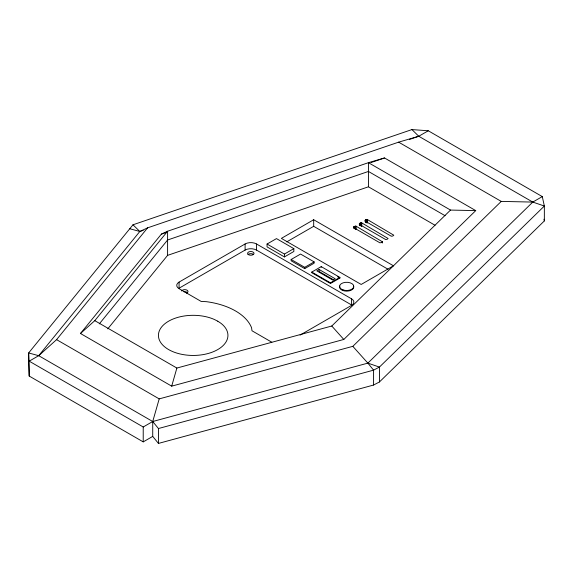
<?xml version="1.0" encoding="UTF-8"?>
<svg xmlns="http://www.w3.org/2000/svg" width="573" height="573" viewBox="0 0 573 573"><rect width="100%" height="100%" fill="white"/><g stroke="black" fill="none" stroke-linecap="round" stroke-linejoin="round"><path stroke-width="0.86" d="M29.202 376.06L28.65 352.954L38.706 355.683L152.726 421.513L158.442 428.532L373.582 370.151L379.433 367.078L544.35 206.029L532.783 202.083L501.253 201.402L352.825 346.336L159.201 398.887L152.726 421.513L152.726 436.404L158.442 443.423L373.582 385.042L379.433 381.969L544.35 220.92L544.35 206.029L542.287 196.596L428.267 130.773L411.93 129.577L132.986 224.795L28.65 352.954L29.202 376.06L143.221 441.883L152.726 436.404M171.692 386.152L176.878 368.052L331.781 326.016L450.521 210.069L475.74 210.613L343.807 339.452L171.692 386.152L80.478 333.493L161.378 234.128L167.595 231.227L368.432 162.675L384.526 157.955L475.74 210.613M359.335 223.663L359.264 224.315L385.565 239.493L387.083 239.328L388.093 238.483L361.735 222.89L359.558 223.434L359.335 225.311M542.287 196.596L532.783 202.083L367.866 363.124L152.726 421.513L143.221 426.992L29.202 361.169L38.706 355.683L139.826 231.471L147.598 227.846L398.636 142.154L418.763 136.259L428.267 130.773M38.706 355.683L56.584 339.639L147.598 227.846M80.478 333.493L94.789 320.658L167.595 231.227L167.595 255.365L107.767 328.852M99.301 323.888L167.595 240.001L368.432 171.449L445.099 215.713M353.856 226.729L353.57 227.603L379.863 242.787L381.382 242.615L382.392 241.777L356.034 226.177L353.856 226.729L353.856 228.376M365.259 220.147L364.965 221.02L391.259 236.205L392.777 236.033L393.787 235.195L367.436 219.595L365.259 220.147L365.259 221.794M271.795 342.21L251.991 330.771L251.576 327.785A59.857 34.559 0 0 0 206.337 301.67L201.166 301.434L179.07 288.677A8.065 4.656 0 0 1 179.07 282.095L245.101 243.969A8.065 4.656 0 0 1 256.503 243.969L351.521 298.82A8.065 4.656 0 0 1 351.521 305.402L300.073 335.105M351.521 298.82L351.521 304.936L256.503 250.079A8.065 4.656 0 0 0 245.101 250.079L179.07 288.205L179.07 282.095M267.061 244.041L276.48 238.604L293.849 248.625L293.849 251.483L284.43 256.919L267.061 246.891L267.061 244.041L284.43 254.068L293.849 248.625M313.689 219.731L281.379 238.382L361.191 284.459L393.501 265.808L313.689 219.731L313.689 226.314L388.071 269.26M286.765 241.856L313.689 226.314M291.141 259.49L300.56 254.054L314.133 261.89L314.133 263.193L304.714 268.63L291.141 260.794L291.141 259.49L304.714 267.326L314.133 261.89M311.798 272.06L321.217 266.624L339.882 277.396L339.882 278.055L330.463 283.492L311.798 272.719L311.798 272.06L330.463 282.833L339.882 277.396M319.118 269.489L316.762 270.85L332.798 280.104L335.155 278.75L319.118 269.489L319.118 271.48L333.622 279.853M129.77 228.742L139.826 231.471L143.207 230.317M409.466 139.432L418.763 136.259L532.783 202.083M161.378 234.128L165.604 232.681M371.003 162.567L384.526 157.955M167.595 255.365L368.432 186.805L435.036 225.261M352.825 346.336L367.866 363.124L379.433 367.078L379.433 381.969M398.636 142.154L501.253 201.402M450.521 210.069L368.432 162.675L368.432 186.805M337.64 276.766L339.882 278.055M94.789 320.658L176.878 368.052M56.584 339.639L159.201 398.887M411.93 129.577L418.763 136.259M132.986 224.795L139.826 231.471M331.781 326.016L343.807 339.452M367.866 363.124L373.582 370.151L373.582 385.042M543.978 219.208L544.35 220.92M382.327 241.362L382.327 243.002M367.436 219.595L367.436 222.89M367.1 219.552L367.1 222.84M366.72 219.559L366.72 222.854M366.312 219.638L366.312 222.102M365.918 219.76L365.918 222.231M365.56 219.939L365.56 222.403M361.735 222.89L361.735 226.177M361.398 222.84L361.398 226.134M361.019 222.854L361.019 226.142M360.61 222.926L360.61 225.397M360.216 223.055L360.216 225.526M359.858 223.226L359.858 224.874M359.558 223.434L359.558 225.082M356.034 226.177L356.034 229.472M355.697 226.134L355.697 229.422M355.317 226.142L355.317 228.613M354.909 226.22L354.909 228.684M354.515 226.342L354.515 228.813M354.157 226.521L354.157 228.169M330.463 282.833L330.463 283.492M321.217 266.624L321.217 267.283M304.714 267.326L304.714 268.63M284.43 254.068L284.43 256.919M256.503 243.969L256.503 250.079M245.101 243.969L245.101 250.079M158.442 428.532L158.442 443.423M143.221 426.992L143.221 441.883M353.534 285.984A7.112 4.104 0 0 1 346.665 291.148A7.112 4.104 0 0 1 339.796 285.984M181.655 291.012A3.223 1.862 0 0 1 186.734 290.017A3.223 1.862 0 0 1 186.383 293.111M248.009 254.57A3.223 1.862 0 0 1 253.595 254.57M183.933 291.829A3.223 1.862 0 0 1 187.564 292.696M217.761 321.195L214.481 319.526A34.752 20.069 0 0 0 159.265 331.008A34.752 20.069 0 0 0 200.765 354.966A34.752 20.069 0 0 0 220.648 323.086L217.761 321.195M343.112 289.938A7.112 4.104 0 0 0 353.777 286.385A7.112 4.104 0 0 0 343.112 282.833A7.112 4.104 0 0 0 343.112 289.938M248.524 254.684A3.223 1.862 0 0 0 253.918 253.853A3.223 1.862 0 0 0 249.971 251.576A3.223 1.862 0 0 0 248.524 254.684"/></g></svg>
